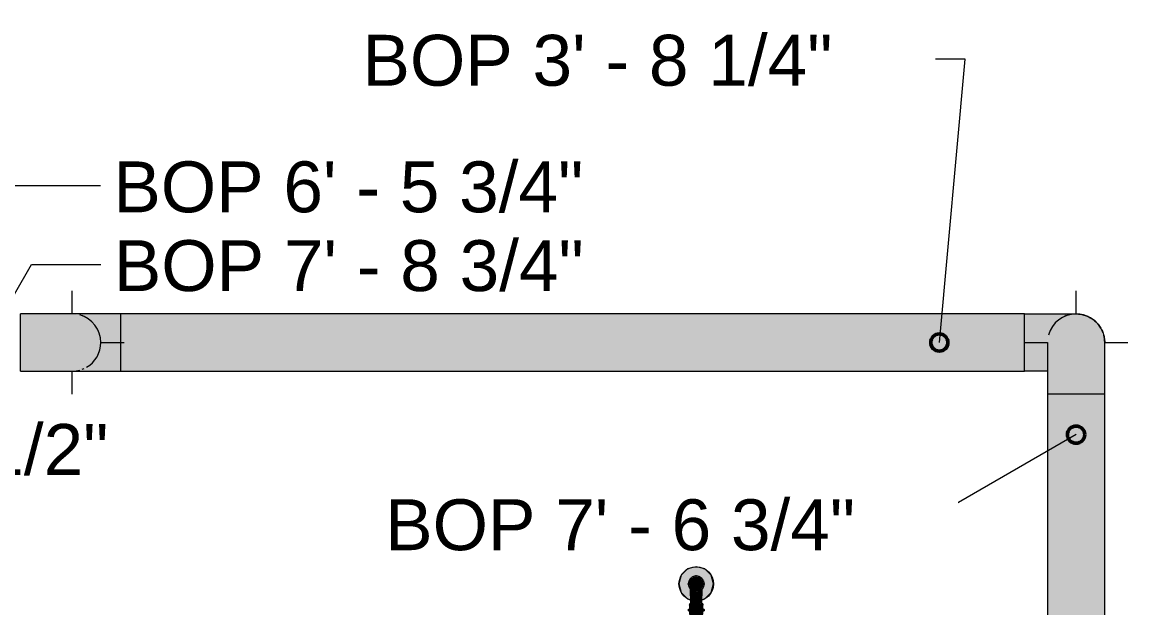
# Model space of a CAD drawing. Header units: inches. Extents: x -3385 to 41, y 7 to 1342.
# Drawn here: x -134.1 to -6, y 141 to 208.9 of the extents above; entities that cross this region are included whole.
import ezdxf

# ---------------------------------------------------------------- set-up
doc = ezdxf.new("R2010")
doc.units = ezdxf.units.IN
doc.header["$MEASUREMENT"] = 0
for name, color, linetype, lineweight in [('A-ANNO-NOTE', 131, 'Continuous', 9), ('G-ANNO-DIMS', 111, 'Continuous', 9), ('P-PIPE', 3, 'Continuous', 9), ('P-PIPE-CNTR', 3, 'Continuous', 9)]:
    doc.layers.add(name, color=color, linetype=linetype, lineweight=lineweight)
doc.styles.add('Arial', font='arial.ttf', dxfattribs={"height": 5.901198})

# ---------------------------------------------------------------- blocks, each defined once
blk = doc.blocks.new('Elbow - Welded - Generic - Standard-1141710-LOWER PARKING')
at = {"layer": 'P-PIPE'}
blk.add_hatch(color=256, dxfattribs=at).paths.add_polyline_path([(-16.59, 171.73), (-15.31, 171.74), (-15.2, 172.59), (-14.87, 173.39), (-14.34, 174.08), (-13.66, 174.6), (-12.86, 174.93), (-12.08, 175.05), (-17.21, 175.05), (-17.99, 175.05), (-17.98, 174.07), (-17.98, 171.73), (-16.87, 171.73)], flags=0)
h = blk.add_hatch(color=256, dxfattribs=at)
h.paths.add_polyline_path([(-17.99, 168.42), (-15.31, 168.43), (-15.31, 171.73), (-17.98, 171.73), (-17.98, 168.53)], flags=0)
h.paths.add_polyline_path([(-17.98, 168.53), (-17.97, 168.53), (-16.88, 168.56)], flags=0)
at = {"layer": 'P-PIPE', "flags": 128}
for points in [[(-17.99, 175.05), (-17.75, 175.05), (-17.51, 175.05), (-17.27, 175.05), (-17.03, 175.05), (-16.8, 175.05), (-16.57, 175.05), (-16.33, 175.05), (-16.11, 175.05), (-15.88, 175.05), (-15.66, 175.05), (-15.44, 175.05), (-15.23, 175.05), (-15.02, 175.05), (-14.81, 175.05), (-14.61, 175.05), (-14.42, 175.05), (-14.23, 175.05), (-14.04, 175.05), (-13.87, 175.05), (-13.7, 175.05), (-13.53, 175.05), (-13.38, 175.05), (-13.23, 175.05), (-13.09, 175.05), (-12.95, 175.05), (-12.83, 175.05), (-12.71, 175.05), (-12.6, 175.05), (-12.5, 175.05), (-12.41, 175.05), (-12.33, 175.05), (-12.26, 175.05), (-12.19, 175.05), (-12.14, 175.05), (-12.09, 175.05), (-12.05, 175.05), (-12.03, 175.05), (-12.01, 175.05), (-12, 175.05), (-12, 175.05)], [(-12, 175.05), (-11.87, 175.04), (-11.74, 175.03), (-11.6, 175.02), (-11.47, 175), (-11.34, 174.98), (-11.21, 174.95), (-11.09, 174.92), (-10.96, 174.88), (-10.83, 174.83), (-10.71, 174.78), (-10.59, 174.73), (-10.47, 174.67), (-10.36, 174.61), (-10.24, 174.54), (-10.13, 174.47), (-10.02, 174.39), (-9.92, 174.31), (-9.82, 174.22), (-9.72, 174.13), (-9.62, 174.04), (-9.53, 173.94), (-9.45, 173.84), (-9.37, 173.74), (-9.29, 173.63), (-9.21, 173.52), (-9.14, 173.41), (-9.08, 173.29), (-9.02, 173.18), (-8.96, 173.06), (-8.91, 172.93), (-8.87, 172.81), (-8.83, 172.68), (-8.79, 172.55), (-8.76, 172.43), (-8.74, 172.3), (-8.72, 172.16), (-8.7, 172.03), (-8.69, 171.9), (-8.69, 171.77), (-8.69, 171.73)], [(-15.31, 168.42), (-15.37, 168.42), (-15.59, 168.42), (-15.81, 168.42), (-16.03, 168.42), (-16.26, 168.42), (-16.49, 168.42), (-16.72, 168.42), (-16.96, 168.42), (-17.19, 168.42), (-17.43, 168.42), (-17.67, 168.42), (-17.91, 168.42), (-17.99, 168.42)]]:
    blk.add_lwpolyline(points, dxfattribs=at)
at = {"layer": 'P-PIPE'}
for start_param, end_param in [(4.712389, 6.283185), (4.450628, 4.712389), (4.188871, 4.45059), (3.927124, 4.18879), (3.665403, 3.926991), (3.141593, 3.665191)]:
    blk.add_ellipse((-17.99, 171.73), major_axis=(0, 3.31), ratio=0.002083, start_param=start_param, end_param=end_param, dxfattribs=at)
blk = doc.blocks.new('Elbow - Welded - Generic - Standard-V10-LOWER PARKING')
at = {"layer": 'P-PIPE'}
blk.add_hatch(color=256, dxfattribs=at).paths.add_polyline_path([(-15.31, 165.75), (-14.34, 165.75), (-12, 165.75), (-12, 175.05), (-12.86, 174.93), (-13.66, 174.6), (-14.34, 174.07), (-14.87, 173.39), (-15.2, 172.59), (-15.31, 171.65), (-15.31, 166.53)], flags=0)
h = blk.add_hatch(color=256, dxfattribs=at)
h.paths.add_polyline_path([(-8.69, 165.75), (-8.69, 171.78), (-8.8, 172.59), (-9.13, 173.39), (-9.66, 174.07), (-10.34, 174.6), (-11.14, 174.93), (-12, 175.05), (-12, 165.75), (-8.8, 165.75)], flags=0)
h.paths.add_polyline_path([(-11.14, 165.75), (-11.14, 165.75), (-11.02, 167.11)], flags=0)
at = {"layer": 'P-PIPE', "flags": 128}
for points in [[(-15.31, 171.73), (-15.31, 171.73), (-15.31, 171.71), (-15.31, 171.69), (-15.31, 171.66), (-15.31, 171.61), (-15.31, 171.56), (-15.31, 171.5), (-15.31, 171.43), (-15.31, 171.35), (-15.31, 171.26), (-15.31, 171.16), (-15.31, 171.05), (-15.31, 170.94), (-15.31, 170.82), (-15.31, 170.68), (-15.31, 170.55), (-15.31, 170.4), (-15.31, 170.24), (-15.31, 170.08), (-15.31, 169.91), (-15.31, 169.74), (-15.31, 169.56), (-15.31, 169.37), (-15.31, 169.17), (-15.31, 168.98), (-15.31, 168.77), (-15.31, 168.56), (-15.31, 168.35), (-15.31, 168.13), (-15.31, 167.91), (-15.31, 167.68), (-15.31, 167.45), (-15.31, 167.22), (-15.31, 166.99), (-15.31, 166.75), (-15.31, 166.52), (-15.31, 166.28), (-15.31, 166.04), (-15.31, 165.8), (-15.31, 165.75)], [(-8.69, 165.75), (-8.69, 165.99), (-8.69, 166.23), (-8.69, 166.47), (-8.69, 166.7), (-8.69, 166.94), (-8.69, 167.17), (-8.69, 167.4), (-8.69, 167.63), (-8.69, 167.86), (-8.69, 168.08), (-8.69, 168.3), (-8.69, 168.52), (-8.69, 168.73), (-8.69, 168.93), (-8.69, 169.13), (-8.69, 169.33), (-8.69, 169.52), (-8.69, 169.7), (-8.69, 169.88), (-8.69, 170.05), (-8.69, 170.21), (-8.69, 170.37), (-8.69, 170.51), (-8.69, 170.66), (-8.69, 170.79), (-8.69, 170.91), (-8.69, 171.03), (-8.69, 171.14), (-8.69, 171.24), (-8.69, 171.33), (-8.69, 171.41), (-8.69, 171.48), (-8.69, 171.55), (-8.69, 171.6), (-8.69, 171.65), (-8.69, 171.68), (-8.69, 171.71), (-8.69, 171.73), (-8.69, 171.73), (-8.69, 171.73)]]:
    blk.add_lwpolyline(points, dxfattribs=at)
at = {"layer": 'P-PIPE'}
for start, end in [(90, 165), (30, 90), (0, 15)]:
    blk.add_arc((-12, 171.73), 3.31, start, end, dxfattribs=at)
for start_param, end_param in [(2.879793, 3.141593), (1.570796, 2.879417), (1.309036, 1.570796), (1.047278, 1.308997), (0.785531, 1.047198), (0.523811, 0.785398), (0.262175, 0.523599), (0, 0.261799)]:
    blk.add_ellipse((-12, 165.75), major_axis=(3.31, 0), ratio=0.002083, start_param=start_param, end_param=end_param, dxfattribs=at)
blk = doc.blocks.new('Victaulic-VicPress316-Elbow 90-45deg Style P568_P571 - Standard-V11-LOWER PARKING')
at = {"layer": 'P-PIPE'}
for points in [[(-56.33, 142.89), (-56, 142.9), (-56, 142.98), (-56.54, 143.2), (-56.77, 143.74), (-56.54, 144.28), (-56, 144.51), (-56, 144.58), (-56.33, 144.59), (-56.62, 144.41), (-56.78, 144.21), (-56.85, 144.08), (-56.89, 143.9), (-56.91, 143.72), (-56.86, 143.56), (-56.85, 143.41), (-56.73, 143.2), (-56.62, 143.07), (-56.47, 142.97)], [(-56, 142.98), (-56, 143.09), (-56.17, 143.11), (-56.33, 143.17), (-56.47, 143.28), (-56.57, 143.41), (-56.64, 143.57), (-56.66, 143.74), (-56.64, 143.91), (-56.57, 144.07), (-56.46, 144.21), (-56.33, 144.31), (-56.17, 144.38), (-56, 144.4), (-56, 144.51), (-56.54, 144.28), (-56.77, 143.74), (-56.54, 143.2), (-56.16, 143.04)], [(-56, 142.83), (-55.83, 142.85), (-55.67, 142.89), (-55.38, 143.07), (-55.22, 143.28), (-55.15, 143.41), (-55.11, 143.58), (-55.09, 143.76), (-55.14, 143.92), (-55.15, 144.08), (-55.27, 144.28), (-55.38, 144.41), (-55.67, 144.59), (-55.83, 144.64), (-56, 144.65), (-56, 144.51), (-55.46, 144.28), (-55.23, 143.74), (-55.46, 143.2), (-56, 142.98), (-56, 142.9)], [(-56, 142.98), (-55.46, 143.2), (-55.23, 143.74), (-55.46, 144.28), (-56, 144.51), (-56, 144.4), (-55.83, 144.38), (-55.67, 144.31), (-55.54, 144.21), (-55.43, 144.07), (-55.36, 143.91), (-55.34, 143.74), (-55.36, 143.57), (-55.43, 143.41), (-55.54, 143.28), (-55.67, 143.17), (-55.83, 143.11), (-56, 143.09), (-56, 143.04)], [(-56.66, 142.35), (-56, 142.36), (-56, 142.9), (-56.35, 142.91), (-56.62, 143.07), (-56.66, 143.12), (-56.66, 142.63)], [(-56.63, 141.49), (-56.51, 141.51), (-56.46, 141.52), (-56.43, 141.5), (-56.23, 141.5), (-56.16, 141.49), (-56, 141.52), (-56, 142.35), (-56.66, 142.35), (-56.65, 141.5), (-56.64, 141.49)], [(-55.34, 142.35), (-55.35, 143.11), (-55.42, 143.04), (-55.67, 142.89), (-55.91, 142.84), (-56, 142.83), (-56, 142.35), (-55.35, 142.35)], [(-55.43, 141.49), (-55.35, 141.5), (-55.34, 141.52), (-55.35, 142.35), (-56, 142.35), (-55.99, 141.52), (-55.83, 141.49), (-55.64, 141.5), (-55.57, 141.5), (-55.53, 141.52), (-55.43, 141.49)], [(-56.65, 140.85), (-56, 140.85), (-56, 141.3), (-56.77, 141.3), (-56.75, 140.85), (-56.71, 140.85)], [(-56.17, 141.3), (-56, 141.3), (-56.01, 141.52), (-56.18, 141.49), (-56.36, 141.5), (-56.43, 141.5), (-56.47, 141.52), (-56.59, 141.49), (-56.64, 141.5), (-56.66, 141.52), (-56.72, 141.44), (-56.75, 141.37), (-56.75, 141.3), (-56.25, 141.3)], [(-55.75, 141.3), (-55.23, 141.3), (-55.25, 141.38), (-55.34, 141.52), (-55.38, 141.49), (-55.48, 141.5), (-55.54, 141.52), (-55.58, 141.5), (-55.78, 141.5), (-55.89, 141.5), (-56, 141.52), (-56, 141.3), (-55.8, 141.3)], [(-55.35, 140.85), (-55.23, 140.85), (-55.25, 141.3), (-56, 141.3), (-56, 140.85), (-55.38, 140.85)], [(-56.71, 140.56), (-56, 140.56), (-56, 140.85), (-56.77, 140.85), (-56.86, 140.8), (-56.91, 140.71), (-56.85, 140.61), (-56.77, 140.56), (-56.71, 140.56)], [(-56.47, 140.22), (-56, 140.22), (-56, 140.56), (-56.77, 140.56), (-56.77, 140.22), (-56.54, 140.22)], [(-55.38, 140.56), (-55.23, 140.56), (-55.14, 140.61), (-55.09, 140.71), (-55.15, 140.81), (-55.23, 140.85), (-56, 140.85), (-56, 140.56), (-55.4, 140.56)], [(-56, 140.22), (-55.23, 140.22), (-55.25, 140.56), (-56, 140.56)]]:
    blk.add_hatch(color=256, dxfattribs=at).paths.add_polyline_path(points, flags=0)
for p, q in [((-55.34, 143.78), (-55.34, 143.75)), ((-56.66, 142.35), (-56.66, 141.46)), ((-55.34, 141.46), (-55.34, 142.35)), ((-56.77, 141.3), (-56.77, 140.85)), ((-55.23, 140.85), (-55.23, 141.3)), ((-56, 140.85), (-56.77, 140.85)), ((-56.77, 140.56), (-56.77, 140.22)), ((-56, 140.56), (-56.77, 140.56)), ((-56.77, 140.22), (-56, 140.22)), ((-55.23, 140.85), (-56, 140.85)), ((-55.23, 140.56), (-56, 140.56)), ((-56, 140.22), (-55.23, 140.22)), ((-55.23, 140.22), (-55.23, 140.56))]:
    blk.add_line(p, q, dxfattribs=at)
at = {"layer": 'P-PIPE', "flags": 128}
for points in [[(-56, 144.65), (-56.04, 144.65), (-56.07, 144.65), (-56.11, 144.65), (-56.15, 144.64), (-56.18, 144.64), (-56.22, 144.63), (-56.25, 144.62), (-56.29, 144.61), (-56.32, 144.6), (-56.36, 144.58), (-56.39, 144.57), (-56.42, 144.55), (-56.45, 144.53), (-56.48, 144.52), (-56.52, 144.5), (-56.54, 144.47), (-56.57, 144.45), (-56.6, 144.43), (-56.63, 144.4), (-56.65, 144.38), (-56.68, 144.35), (-56.7, 144.32), (-56.73, 144.3), (-56.75, 144.27), (-56.77, 144.24), (-56.79, 144.2), (-56.8, 144.17), (-56.82, 144.14), (-56.84, 144.11), (-56.85, 144.07), (-56.86, 144.04), (-56.87, 144), (-56.88, 143.97), (-56.89, 143.93), (-56.9, 143.9), (-56.9, 143.86), (-56.91, 143.83), (-56.91, 143.79), (-56.91, 143.75), (-56.91, 143.72), (-56.91, 143.68), (-56.91, 143.64), (-56.9, 143.61), (-56.9, 143.57), (-56.89, 143.54), (-56.88, 143.5), (-56.87, 143.47), (-56.86, 143.43), (-56.84, 143.4), (-56.83, 143.36), (-56.81, 143.33), (-56.8, 143.3), (-56.78, 143.27), (-56.76, 143.24), (-56.74, 143.21), (-56.72, 143.18), (-56.69, 143.15), (-56.67, 143.12), (-56.64, 143.1), (-56.62, 143.07), (-56.59, 143.05), (-56.56, 143.02), (-56.53, 143), (-56.5, 142.98), (-56.47, 142.96), (-56.44, 142.94), (-56.41, 142.93), (-56.37, 142.91), (-56.34, 142.9), (-56.31, 142.88), (-56.27, 142.87), (-56.24, 142.86), (-56.2, 142.85), (-56.16, 142.85), (-56.13, 142.84), (-56.09, 142.84), (-56.06, 142.83), (-56.02, 142.83), (-56, 142.83)], [(-56.66, 143.74), (-56.66, 143.74), (-56.66, 143.74)], [(-56, 142.83), (-55.96, 142.83), (-55.93, 142.83), (-55.89, 142.84), (-55.85, 142.84), (-55.82, 142.85), (-55.78, 142.86), (-55.75, 142.87), (-55.71, 142.88), (-55.68, 142.89), (-55.65, 142.9), (-55.61, 142.92), (-55.58, 142.93), (-55.55, 142.95), (-55.52, 142.97), (-55.49, 142.99), (-55.46, 143.01), (-55.43, 143.03), (-55.4, 143.06), (-55.37, 143.08), (-55.35, 143.11), (-55.32, 143.13), (-55.3, 143.16), (-55.27, 143.19), (-55.25, 143.22), (-55.23, 143.25), (-55.21, 143.28), (-55.2, 143.31), (-55.18, 143.35), (-55.16, 143.38), (-55.15, 143.41), (-55.14, 143.45), (-55.13, 143.48), (-55.12, 143.52), (-55.11, 143.55), (-55.1, 143.59), (-55.1, 143.62), (-55.09, 143.66), (-55.09, 143.7), (-55.09, 143.73), (-55.09, 143.77), (-55.09, 143.81), (-55.09, 143.84), (-55.1, 143.88), (-55.1, 143.91), (-55.11, 143.95), (-55.12, 143.99), (-55.13, 144.02), (-55.14, 144.05), (-55.16, 144.09), (-55.17, 144.12), (-55.19, 144.16), (-55.2, 144.19), (-55.22, 144.22), (-55.24, 144.25), (-55.26, 144.28), (-55.28, 144.31), (-55.31, 144.34), (-55.33, 144.36), (-55.36, 144.39), (-55.38, 144.42), (-55.41, 144.44), (-55.44, 144.46), (-55.47, 144.48), (-55.5, 144.5), (-55.53, 144.52), (-55.56, 144.54), (-55.59, 144.56), (-55.63, 144.57), (-55.66, 144.59), (-55.69, 144.6), (-55.73, 144.61), (-55.76, 144.62), (-55.8, 144.63), (-55.84, 144.64), (-55.87, 144.65), (-55.91, 144.65), (-55.94, 144.65), (-55.98, 144.65), (-56, 144.65)], [(-56.66, 142.35), (-56.66, 142.41), (-56.66, 142.46), (-56.66, 142.52), (-56.66, 142.57), (-56.66, 142.63), (-56.66, 142.68), (-56.66, 142.73), (-56.66, 142.79), (-56.66, 142.84), (-56.66, 142.89), (-56.66, 142.94), (-56.66, 142.99), (-56.66, 143.04), (-56.66, 143.09), (-56.66, 143.12)], [(-55.34, 143.12), (-55.34, 143.1), (-55.34, 143.05), (-55.34, 143.01), (-55.34, 142.96), (-55.34, 142.91), (-55.34, 142.85), (-55.34, 142.8), (-55.34, 142.75), (-55.34, 142.7), (-55.34, 142.64), (-55.34, 142.59), (-55.34, 142.53), (-55.34, 142.48), (-55.34, 142.42), (-55.34, 142.36), (-55.34, 142.35)], [(-56.77, 141.3), (-56.77, 141.31), (-56.77, 141.33), (-56.76, 141.34), (-56.76, 141.35), (-56.76, 141.36), (-56.76, 141.37), (-56.76, 141.38), (-56.75, 141.39), (-56.75, 141.4), (-56.75, 141.41), (-56.74, 141.42), (-56.74, 141.43), (-56.73, 141.44), (-56.73, 141.45), (-56.72, 141.46), (-56.71, 141.47), (-56.71, 141.48), (-56.7, 141.48), (-56.69, 141.49), (-56.68, 141.5), (-56.68, 141.51), (-56.67, 141.51), (-56.66, 141.52), (-56.66, 141.52)], [(-55.34, 141.52), (-55.33, 141.52), (-55.33, 141.51), (-55.32, 141.5), (-55.31, 141.49), (-55.3, 141.48), (-55.3, 141.48), (-55.29, 141.47), (-55.28, 141.46), (-55.28, 141.45), (-55.27, 141.44), (-55.27, 141.43), (-55.26, 141.42), (-55.26, 141.41), (-55.25, 141.4), (-55.25, 141.39), (-55.24, 141.38), (-55.24, 141.37), (-55.24, 141.36), (-55.24, 141.35), (-55.24, 141.34), (-55.23, 141.33), (-55.23, 141.32), (-55.23, 141.31), (-55.23, 141.3)], [(-56.77, 140.56), (-56.77, 140.56), (-56.78, 140.56), (-56.78, 140.56), (-56.79, 140.56), (-56.8, 140.56), (-56.8, 140.57), (-56.81, 140.57), (-56.81, 140.57), (-56.82, 140.57), (-56.82, 140.57), (-56.83, 140.58), (-56.83, 140.58), (-56.84, 140.58), (-56.84, 140.58), (-56.85, 140.59), (-56.85, 140.59), (-56.86, 140.59), (-56.86, 140.6), (-56.87, 140.6), (-56.87, 140.61), (-56.88, 140.61), (-56.88, 140.61), (-56.88, 140.62), (-56.89, 140.62), (-56.89, 140.63), (-56.89, 140.63), (-56.9, 140.64), (-56.9, 140.64), (-56.9, 140.65), (-56.9, 140.65), (-56.9, 140.66), (-56.91, 140.67), (-56.91, 140.67), (-56.91, 140.68), (-56.91, 140.68), (-56.91, 140.69), (-56.91, 140.69), (-56.91, 140.7), (-56.91, 140.71), (-56.91, 140.71), (-56.91, 140.72), (-56.91, 140.72), (-56.91, 140.73), (-56.91, 140.73), (-56.91, 140.74), (-56.91, 140.75), (-56.91, 140.75), (-56.9, 140.76), (-56.9, 140.76), (-56.9, 140.77), (-56.9, 140.77), (-56.89, 140.78), (-56.89, 140.78), (-56.89, 140.79), (-56.88, 140.79), (-56.88, 140.8), (-56.88, 140.8), (-56.87, 140.81), (-56.87, 140.81), (-56.87, 140.81), (-56.86, 140.82), (-56.86, 140.82), (-56.85, 140.83), (-56.85, 140.83), (-56.84, 140.83), (-56.84, 140.83), (-56.83, 140.84), (-56.83, 140.84), (-56.82, 140.84), (-56.82, 140.84), (-56.81, 140.85), (-56.8, 140.85), (-56.8, 140.85), (-56.79, 140.85), (-56.79, 140.85), (-56.78, 140.85), (-56.78, 140.85), (-56.77, 140.85), (-56.77, 140.85)], [(-56, 140.85), (-56.03, 140.85), (-56.06, 140.85), (-56.09, 140.85), (-56.12, 140.85), (-56.15, 140.85), (-56.18, 140.85), (-56.21, 140.85), (-56.24, 140.85), (-56.27, 140.85), (-56.3, 140.85), (-56.33, 140.85), (-56.35, 140.85), (-56.38, 140.85), (-56.41, 140.85), (-56.43, 140.85), (-56.46, 140.85), (-56.48, 140.85), (-56.51, 140.85), (-56.53, 140.85), (-56.55, 140.85), (-56.57, 140.85), (-56.59, 140.85), (-56.61, 140.85), (-56.63, 140.85), (-56.65, 140.85), (-56.66, 140.85), (-56.68, 140.85), (-56.69, 140.85), (-56.7, 140.85), (-56.71, 140.85), (-56.73, 140.85), (-56.73, 140.85), (-56.74, 140.85), (-56.75, 140.85), (-56.76, 140.85), (-56.76, 140.85), (-56.76, 140.85), (-56.77, 140.85), (-56.77, 140.85), (-56.77, 140.85)], [(-56.77, 140.85), (-56.77, 140.85), (-56.76, 140.85), (-56.76, 140.85), (-56.76, 140.85), (-56.75, 140.85), (-56.74, 140.85), (-56.74, 140.85), (-56.73, 140.85)], [(-56.73, 140.56), (-56.73, 140.56), (-56.74, 140.56), (-56.75, 140.56), (-56.76, 140.56), (-56.76, 140.56), (-56.76, 140.56), (-56.77, 140.56), (-56.77, 140.56), (-56.77, 140.56)], [(-56.77, 140.56), (-56.77, 140.56), (-56.76, 140.56), (-56.76, 140.56), (-56.76, 140.56), (-56.75, 140.56), (-56.74, 140.56), (-56.74, 140.56), (-56.73, 140.56), (-56.72, 140.56), (-56.71, 140.56), (-56.69, 140.56), (-56.68, 140.56), (-56.67, 140.56), (-56.65, 140.56), (-56.63, 140.56), (-56.62, 140.56), (-56.6, 140.56), (-56.58, 140.56), (-56.56, 140.56), (-56.53, 140.56), (-56.51, 140.56), (-56.49, 140.56), (-56.46, 140.56), (-56.44, 140.56), (-56.41, 140.56), (-56.39, 140.56), (-56.36, 140.56), (-56.33, 140.56), (-56.31, 140.56), (-56.28, 140.56), (-56.25, 140.56), (-56.22, 140.56), (-56.19, 140.56), (-56.16, 140.56), (-56.13, 140.56), (-56.1, 140.56), (-56.07, 140.56), (-56.04, 140.56), (-56.01, 140.56), (-56, 140.56)], [(-55.23, 140.85), (-55.23, 140.85), (-55.24, 140.85), (-55.24, 140.85), (-55.24, 140.85), (-55.25, 140.85), (-55.26, 140.85), (-55.26, 140.85), (-55.27, 140.85), (-55.28, 140.85), (-55.29, 140.85), (-55.31, 140.85), (-55.32, 140.85), (-55.34, 140.85), (-55.35, 140.85), (-55.37, 140.85), (-55.39, 140.85), (-55.4, 140.85), (-55.42, 140.85), (-55.44, 140.85), (-55.47, 140.85), (-55.49, 140.85), (-55.51, 140.85), (-55.54, 140.85), (-55.56, 140.85), (-55.59, 140.85), (-55.61, 140.85), (-55.64, 140.85), (-55.67, 140.85), (-55.69, 140.85), (-55.72, 140.85), (-55.75, 140.85), (-55.78, 140.85), (-55.81, 140.85), (-55.84, 140.85), (-55.87, 140.85), (-55.9, 140.85), (-55.93, 140.85), (-55.96, 140.85), (-55.99, 140.85), (-56, 140.85)], [(-56, 140.56), (-55.97, 140.56), (-55.94, 140.56), (-55.91, 140.56), (-55.88, 140.56), (-55.85, 140.56), (-55.82, 140.56), (-55.79, 140.56), (-55.76, 140.56), (-55.73, 140.56), (-55.7, 140.56), (-55.67, 140.56), (-55.65, 140.56), (-55.62, 140.56), (-55.59, 140.56), (-55.57, 140.56), (-55.54, 140.56), (-55.52, 140.56), (-55.49, 140.56), (-55.47, 140.56), (-55.45, 140.56), (-55.43, 140.56), (-55.41, 140.56), (-55.39, 140.56), (-55.37, 140.56), (-55.36, 140.56), (-55.34, 140.56), (-55.32, 140.56), (-55.31, 140.56), (-55.3, 140.56), (-55.29, 140.56), (-55.28, 140.56), (-55.27, 140.56), (-55.26, 140.56), (-55.25, 140.56), (-55.24, 140.56), (-55.24, 140.56), (-55.24, 140.56), (-55.23, 140.56), (-55.23, 140.56), (-55.23, 140.56)], [(-55.28, 140.85), (-55.27, 140.85), (-55.26, 140.85), (-55.25, 140.85), (-55.24, 140.85), (-55.24, 140.85), (-55.24, 140.85), (-55.23, 140.85), (-55.23, 140.85), (-55.23, 140.85)], [(-55.23, 140.56), (-55.23, 140.56), (-55.24, 140.56), (-55.24, 140.56), (-55.24, 140.56), (-55.25, 140.56), (-55.26, 140.56), (-55.26, 140.56), (-55.27, 140.56)], [(-55.23, 140.85), (-55.23, 140.85), (-55.22, 140.85), (-55.22, 140.85), (-55.21, 140.85), (-55.2, 140.85), (-55.2, 140.85), (-55.19, 140.85), (-55.19, 140.84), (-55.18, 140.84), (-55.18, 140.84), (-55.17, 140.84), (-55.17, 140.84), (-55.16, 140.83), (-55.16, 140.83), (-55.15, 140.83), (-55.15, 140.82), (-55.14, 140.82), (-55.14, 140.82), (-55.13, 140.81), (-55.13, 140.81), (-55.13, 140.8), (-55.12, 140.8), (-55.12, 140.79), (-55.11, 140.79), (-55.11, 140.79), (-55.11, 140.78), (-55.11, 140.78), (-55.1, 140.77), (-55.1, 140.76), (-55.1, 140.76), (-55.1, 140.75), (-55.09, 140.75), (-55.09, 140.74), (-55.09, 140.74), (-55.09, 140.73), (-55.09, 140.73), (-55.09, 140.72), (-55.09, 140.71), (-55.09, 140.71), (-55.09, 140.7), (-55.09, 140.7), (-55.09, 140.69), (-55.09, 140.69), (-55.09, 140.68), (-55.09, 140.67), (-55.09, 140.67), (-55.1, 140.66), (-55.1, 140.66), (-55.1, 140.65), (-55.1, 140.65), (-55.1, 140.64), (-55.11, 140.64), (-55.11, 140.63), (-55.11, 140.63), (-55.12, 140.62), (-55.12, 140.62), (-55.12, 140.61), (-55.13, 140.61), (-55.13, 140.6), (-55.14, 140.6), (-55.14, 140.6), (-55.14, 140.59), (-55.15, 140.59), (-55.15, 140.59), (-55.16, 140.58), (-55.16, 140.58), (-55.17, 140.58), (-55.17, 140.57), (-55.18, 140.57), (-55.19, 140.57), (-55.19, 140.57), (-55.2, 140.57), (-55.2, 140.56), (-55.21, 140.56), (-55.21, 140.56), (-55.22, 140.56), (-55.22, 140.56), (-55.23, 140.56), (-55.23, 140.56)]]:
    blk.add_lwpolyline(points, dxfattribs=at)
at = {"layer": 'P-PIPE'}
for radius, start, end in [(0.767, 90, 270), (0.766, 270, 90)]:
    blk.add_arc((-56, 143.74), radius, start, end, dxfattribs=at)
blk = doc.blocks.new('Elbow - Welded - Generic - Standard-V13-LOWER PARKING')
at = {"layer": 'P-PIPE'}
for points in [[(-124.97, 171.73), (-125.08, 172.59), (-125.42, 173.39), (-125.94, 174.07), (-126.63, 174.6), (-127.43, 174.93), (-128.37, 175.05), (-133.49, 175.05), (-134.27, 175.05), (-134.27, 171.73), (-125.06, 171.73)], [(-128.29, 168.42), (-127.43, 168.53), (-126.63, 168.86), (-125.94, 169.39), (-125.42, 170.07), (-125.08, 170.87), (-124.97, 171.73), (-134.27, 171.73), (-134.27, 168.42), (-128.33, 168.42)]]:
    blk.add_hatch(color=256, dxfattribs=at).paths.add_polyline_path(points, flags=0)
for p, q in [((-134.27, 171.73), (-134.27, 175.05)), ((-134.27, 168.42), (-134.27, 171.73))]:
    blk.add_line(p, q, dxfattribs=at)
at = {"layer": 'P-PIPE', "flags": 128}
for points in [[(-128.28, 175.05), (-128.29, 175.05), (-128.3, 175.05), (-128.33, 175.05), (-128.36, 175.05), (-128.4, 175.05), (-128.45, 175.05), (-128.52, 175.05), (-128.59, 175.05), (-128.67, 175.05), (-128.76, 175.05), (-128.85, 175.05), (-128.96, 175.05), (-129.07, 175.05), (-129.2, 175.05), (-129.33, 175.05), (-129.47, 175.05), (-129.61, 175.05), (-129.77, 175.05), (-129.93, 175.05), (-130.1, 175.05), (-130.27, 175.05), (-130.45, 175.05), (-130.64, 175.05), (-130.84, 175.05), (-131.03, 175.05), (-131.24, 175.05), (-131.45, 175.05), (-131.66, 175.05), (-131.88, 175.05), (-132.1, 175.05), (-132.32, 175.05), (-132.55, 175.05), (-132.78, 175.05), (-133.02, 175.05), (-133.25, 175.05), (-133.49, 175.05), (-133.73, 175.05), (-133.96, 175.05), (-134.2, 175.05), (-134.27, 175.05)], [(-134.27, 168.42), (-134.03, 168.42), (-133.79, 168.42), (-133.55, 168.42), (-133.32, 168.42), (-133.08, 168.42), (-132.85, 168.42), (-132.62, 168.42), (-132.39, 168.42), (-132.16, 168.42), (-131.94, 168.42), (-131.72, 168.42), (-131.51, 168.42), (-131.3, 168.42), (-131.09, 168.42), (-130.89, 168.42), (-130.7, 168.42), (-130.51, 168.42), (-130.32, 168.42), (-130.15, 168.42), (-129.98, 168.42), (-129.81, 168.42), (-129.66, 168.42), (-129.51, 168.42), (-129.37, 168.42), (-129.23, 168.42), (-129.11, 168.42), (-128.99, 168.42), (-128.88, 168.42), (-128.78, 168.42), (-128.69, 168.42), (-128.61, 168.42), (-128.54, 168.42), (-128.47, 168.42), (-128.42, 168.42), (-128.37, 168.42), (-128.34, 168.42), (-128.31, 168.42), (-128.29, 168.42), (-128.29, 168.42), (-128.29, 168.42)]]:
    blk.add_lwpolyline(points, dxfattribs=at)
at = {"layer": 'P-PIPE'}
for start, end in [(359.978, 74.978), (299.978, 359.978), (269.978, 284.978)]:
    blk.add_arc((-128.28, 171.73), 3.31, start, end, dxfattribs=at)

msp = doc.modelspace()

# ---------------------------------------------------------------- hatches: boundary and pattern name
at = {"layer": 'A-ANNO-NOTE'}
h = msp.add_hatch(color=256, dxfattribs=at)
edge = h.paths.add_edge_path(flags=0)
edge.add_arc((-56, 143.743), 2, 0, 360)
msp.add_hatch(color=256, dxfattribs=at).paths.add_polyline_path([(-56, 141.743), (-55, 142.011), (-54.268, 142.743), (-54, 143.743), (-54.268, 144.743), (-55, 145.475), (-56, 145.743), (-57, 145.475), (-57.732, 144.743), (-58, 143.743), (-57.732, 142.743), (-57, 142.011)], flags=0)
at = {"layer": 'P-PIPE'}
h = msp.add_hatch(color=256, dxfattribs=at)
h.paths.add_polyline_path([(-124.144, 171.732), (-122.648, 171.732), (-122.655, 175.045), (-128.278, 175.045), (-127.782, 175.006), (-127.262, 174.88), (-126.78, 174.68), (-126.363, 174.431), (-125.937, 174.069), (-125.548, 173.596), (-125.416, 173.389), (-125.395, 173.339), (-125.367, 173.271), (-125.251, 173.063), (-125.045, 172.425), (-124.972, 171.732)], flags=0)
h.paths.add_polyline_path([(-128.745, 175.032), (-128.367, 175.045), (-129.142, 175.038)], flags=0)
h = msp.add_hatch(color=256, dxfattribs=at)
h.paths.add_polyline_path([(-126.629, 168.863), (-126.627, 168.864), (-126.628, 168.863)], flags=0)
h.paths.add_polyline_path([(-125.943, 169.389), (-125.941, 169.391), (-125.942, 169.389)], flags=0)
h.paths.add_polyline_path([(-125.416, 170.075), (-125.415, 170.077), (-125.415, 170.077)], flags=0)
h.paths.add_polyline_path([(-125.085, 170.874), (-125.084, 170.876), (-125.085, 170.875)], flags=0)
h.paths.add_polyline_path([(-124.972, 171.732), (-124.972, 171.736), (-124.972, 171.732)], flags=0)
h.paths.add_polyline_path([(-125.084, 172.589), (-125.085, 172.591), (-125.085, 172.589)], flags=0)
h.paths.add_polyline_path([(-125.415, 173.388), (-125.417, 173.39), (-125.415, 173.388)], flags=0)
h.paths.add_polyline_path([(-125.942, 174.074), (-125.943, 174.076), (-125.942, 174.074)], flags=0)
h.paths.add_polyline_path([(-126.628, 174.601), (-126.665, 174.617), (-126.628, 174.601)], flags=0)
h.paths.add_polyline_path([(-127.427, 174.932), (-127.429, 174.933), (-127.427, 174.932)], flags=0)
for points in [[(-122.648, 171.732), (-17.979, 171.732), (-17.986, 175.045), (-122.655, 175.045), (-122.65, 174.069), (-122.648, 172.079)], [(-122.655, 168.419), (-122.65, 169.395), (-122.648, 171.732), (-124.972, 171.726), (-125.065, 170.977), (-125.251, 170.401), (-125.415, 170.077), (-125.431, 170.056), (-125.478, 169.995), (-125.59, 169.812), (-125.955, 169.379), (-126.438, 168.989), (-126.896, 168.73), (-127.428, 168.532), (-127.597, 168.501), (-127.789, 168.457), (-128.281, 168.419), (-122.655, 168.419)], [(-21.804, 168.42), (-17.986, 168.423), (-17.981, 169.474), (-17.981, 171.732), (-122.648, 171.732), (-122.653, 168.42), (-25.326, 168.42)], [(-15.314, 19.337), (-14.339, 19.342), (-12.001, 19.344), (-12.001, 165.755), (-15.314, 165.748), (-15.314, 19.338)], [(-8.689, 19.337), (-8.689, 165.748), (-9.659, 165.753), (-12.001, 165.755), (-11.995, 19.344), (-8.714, 19.338)], [(-56, 143.085), (-55.83, 143.108), (-55.671, 143.173), (-55.535, 143.278), (-55.431, 143.414), (-55.365, 143.573), (-55.342, 143.743), (-55.365, 143.913), (-55.431, 144.072), (-55.535, 144.208), (-55.671, 144.312), (-55.83, 144.378), (-56, 144.4), (-56.17, 144.378), (-56.329, 144.312), (-56.465, 144.208), (-56.569, 144.072), (-56.635, 143.913), (-56.657, 143.743), (-56.635, 143.573), (-56.569, 143.414), (-56.465, 143.278), (-56.329, 143.173), (-56.17, 143.108)]]:
    msp.add_hatch(color=256, dxfattribs=at).paths.add_polyline_path(points, flags=0)

# ---------------------------------------------------------------- linework, layer by layer
at = {"layer": 'A-ANNO-NOTE'}
for p, q in [((-57.732, 144.743), (-58, 143.743)), ((-57, 145.475), (-57.732, 144.743)), ((-56, 145.743), (-57, 145.475)), ((-55, 145.475), (-56, 145.743)), ((-54.268, 144.743), (-55, 145.475)), ((-54, 143.743), (-54.268, 144.743)), ((-58, 143.743), (-57.732, 142.743)), ((-54.268, 142.743), (-54, 143.743)), ((-57.732, 142.743), (-57, 142.011)), ((-55, 142.011), (-54.268, 142.743)), ((-57, 142.011), (-56, 141.743)), ((-56, 141.743), (-55, 142.011))]:
    msp.add_line(p, q, dxfattribs=at)
msp.add_circle((-56, 143.743), 2, dxfattribs=at)
at = {"layer": 'G-ANNO-DIMS'}
for p, q in [((-24.838, 204.601), (-39.104, 204.601)), ((-27.841, 171.732), (-24.838, 204.601)), ((-138.546, 189.926), (-125.023, 189.926)), ((-138.221, 171.736), (-132.992, 180.793)), ((-132.992, 180.793), (-124.969, 180.793)), ((-12.001, 161.051), (-29.841, 150.751)), ((-29.841, 150.751), (-36.476, 150.751))]:
    msp.add_line(p, q, dxfattribs=at)
at = {"layer": 'G-ANNO-DIMS', "lineweight": 50}
for centre in [(-27.841, 171.732), (-12.001, 161.051)]:
    msp.add_circle(centre, 1, dxfattribs=at)
at = {"layer": 'P-PIPE'}
for p, q in [((-128.551, 175.045), (-129.612, 175.045)), ((-122.655, 175.045), (-128.283, 175.045)), ((-17.986, 175.045), (-122.655, 175.045)), ((-133.915, 168.419), (-122.655, 168.419)), ((-122.655, 168.42), (-17.986, 168.42)), ((-15.314, 165.748), (-15.314, 19.337)), ((-8.689, 19.337), (-8.689, 165.748))]:
    msp.add_line(p, q, dxfattribs=at)
for centre, radius, start, end in [((-128.285, 171.732), 3.313, 65.01, 69.98042), ((-12.001, 171.732), 3.313, 110.01478, 114.98522), ((-12.001, 171.732), 3.312, 65.01478, 69.98522), ((-128.285, 171.732), 3.313, 20.01, 24.98042), ((-12.001, 171.732), 3.313, 155.01478, 159.98522), ((-12.001, 171.732), 3.312, 20.23276, 24.59155), ((-128.285, 171.732), 3.313, 335.01, 339.98042), ((-128.285, 171.732), 3.313, 290.2288, 294.5874), ((-56, 143.743), 0.657, 0, 180), ((-56, 143.743), 0.657, 180, 0), ((-56, 143.414), 0.329, 90, 270), ((-56, 144.072), 0.329, 270, 90)]:
    msp.add_arc(centre, radius, start, end, dxfattribs=at)
for centre, major_axis, ratio, start_param, end_param in [((-122.655, 171.732), (0, 3.313), 0.0020833, 4.712389, 6.2831853), ((-122.655, 171.732), (0, 3.312), 0.0020833, 5.7599237, 6.0213859), ((-122.655, 171.732), (0, 3.312), 0.0020833, 5.4979602, 5.7595865), ((-17.986, 171.732), (0, 3.313), 0.0020833, 5.7599237, 6.0213859), ((-17.986, 171.732), (0, 3.313), 0.0020833, 5.4979602, 5.7595865), ((-122.655, 171.732), (0, 3.312), 0.0020833, 5.2360817, 5.4977871), ((-122.655, 171.732), (0, 3.313), 0.0020833, 4.9742301, 5.2359878), ((-17.986, 171.732), (0, 3.312), 0.0020833, 5.2360817, 5.4977871), ((-17.986, 171.732), (0, 3.313), 0.0020833, 4.9742301, 5.2359878), ((-122.655, 171.732), (0, 3.313), 0.0020833, 3.1415927, 4.712389), ((-122.655, 171.732), (0, 3.312), 0.0020833, 4.712389, 4.9741884), ((-122.655, 171.732), (0, 3.312), 0.0020833, 4.4505896, 4.712389), ((-17.986, 171.732), (0, 3.313), 0.0020833, 4.712389, 4.9741884), ((-17.986, 171.732), (0, 3.312), 0.0020833, 4.4505896, 4.712389), ((-122.655, 171.732), (0, 3.312), 0.0020833, 4.1887902, 4.4505479), ((-17.986, 171.732), (0, 3.313), 0.0020833, 4.1887902, 4.4505479), ((-122.655, 171.732), (0, 3.313), 0.0020833, 3.6651914, 3.9268178), ((-122.655, 171.732), (0, 3.312), 0.0020833, 3.9269908, 4.1886963), ((-17.986, 171.732), (0, 3.313), 0.0020833, 3.6651914, 3.9268178), ((-17.986, 171.732), (0, 3.313), 0.0020833, 3.9269908, 4.1886963), ((-122.655, 171.732), (0, 3.313), 0.0020833, 3.403392, 3.6648543), ((-17.986, 171.732), (0, 3.313), 0.0020833, 3.403392, 3.6648543), ((-12.001, 165.748), (3.312, 0), 0.002078, 2.6183311, 2.8797933), ((-12.001, 165.748), (3.312, 0), 0.002078, 2.3563676, 2.6179939), ((-12.001, 165.748), (3.312, 0), 0.002078, 2.094489, 2.3561945), ((-12.001, 165.748), (3.312, 0), 0.002078, 1.8326375, 2.0943951), ((-12.001, 165.748), (3.312, 0), 0.002078, 1.5707963, 1.8325957), ((-12.001, 165.748), (-3.312, 0), 0.002078, 4.4505896, 4.712389), ((-12.001, 165.748), (3.313, 0), 0.002078, 1.0471976, 1.3089552), ((-12.001, 165.748), (3.313, 0), 0.002078, 0.7853982, 1.0471037), ((-12.001, 165.748), (3.313, 0), 0.002078, 0.5235988, 0.7852251), ((-12.001, 165.748), (3.313, 0), 0.002078, 0.2617994, 0.5232616)]:
    msp.add_ellipse(centre, major_axis=major_axis, ratio=ratio, start_param=start_param, end_param=end_param, dxfattribs=at)
at = {"layer": 'P-PIPE-CNTR'}
for p, q in [((-128.285, 175.036), (-128.285, 177.732)), ((-12.001, 175.045), (-12.001, 177.732)), ((-124.972, 171.732), (-122.285, 171.732)), ((-18.001, 171.732), (-15.305, 171.732)), ((-8.688, 171.732), (-6.001, 171.732)), ((-128.285, 165.732), (-128.285, 168.419)), ((-56, 142.743), (-56, 144.743)), ((-57, 143.743), (-55, 143.743))]:
    msp.add_line(p, q, dxfattribs=at)

# ---------------------------------------------------------------- block references
at = {"layer": 'P-PIPE'}
for name in ['Elbow - Welded - Generic - Standard-V13-LOWER PARKING', 'Elbow - Welded - Generic - Standard-1141710-LOWER PARKING', 'Elbow - Welded - Generic - Standard-V10-LOWER PARKING', 'Victaulic-VicPress316-Elbow 90-45deg Style P568_P571 - Standard-V11-LOWER PARKING']:
    msp.add_blockref(name, (0, 0), dxfattribs=at)

# ---------------------------------------------------------------- texts
at = {"layer": 'G-ANNO-DIMS', "insert": (-178.533, 162.284), "char_height": 5.9012, "width": 64.872, "attachment_point": 1, "line_spacing_factor": 0.938532, "style": 'Arial', "bg_fill": 3, "box_fill_scale": 1.25, "bg_fill_color": 0, "bg_fill_transparency": 0}
msp.add_mtext('BOP 7\' - 1 1/2"', dxfattribs=at)

# ---------------------------------------------------------------- next in the draw order: texts
at = {"layer": 'G-ANNO-DIMS', "char_height": 5.9012, "width": 64.872, "attachment_point": 1, "line_spacing_factor": 0.938532, "style": 'Arial', "bg_fill": 3, "box_fill_scale": 1.25, "bg_fill_color": 0, "bg_fill_transparency": 0}
for s, insert in [('BOP 3\' - 8 1/4"', (-94.664, 207.405)), ('BOP 6\' - 5 3/4"', (-123.523, 192.73)), ('BOP 7\' - 6 3/4"', (-92.036, 153.556))]:
    msp.add_mtext(s, dxfattribs=dict(at, insert=insert))

# ---------------------------------------------------------------- next in the draw order: texts
at = {"layer": 'G-ANNO-DIMS', "insert": (-123.469, 183.597), "char_height": 5.9012, "width": 64.872, "attachment_point": 1, "line_spacing_factor": 0.938532, "style": 'Arial', "bg_fill": 3, "box_fill_scale": 1.25, "bg_fill_color": 0, "bg_fill_transparency": 0}
msp.add_mtext('BOP 7\' - 8 3/4"', dxfattribs=at)

doc.saveas('drawing.dxf')
